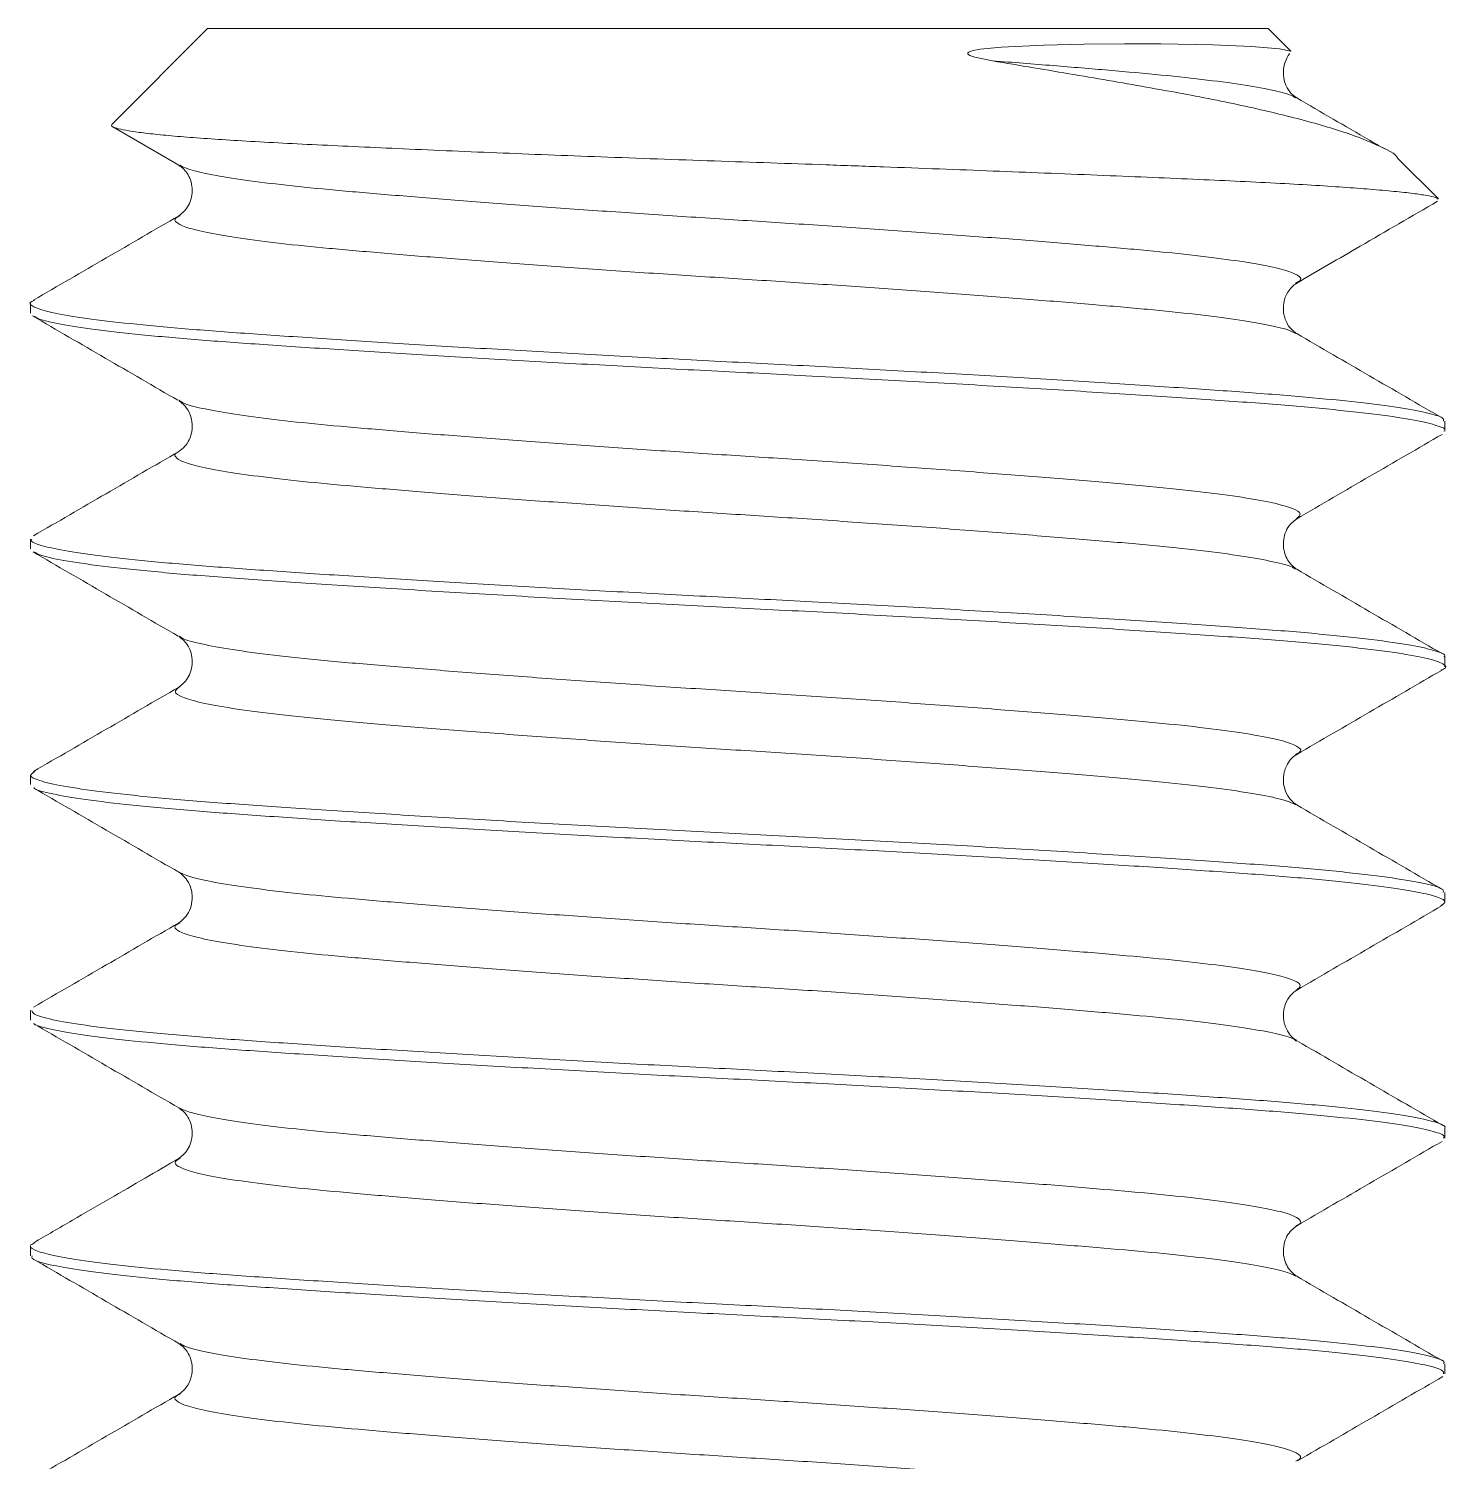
# Paper-space layout '_Right' of a CAD drawing. Header units: millimetres. Extents: x -3 to 3, y 0 to 26.5.
# Drawn here: x -3.01 to 3.01, y 20.42 to 26.5 of the extents above; entities that cross this region are included whole.
import ezdxf

# ---------------------------------------------------------------- set-up
doc = ezdxf.new("R2010")
doc.units = ezdxf.units.MM

psp = doc.layouts.new('_Right')

# ---------------------------------------------------------------- linework, layer by layer
at = {"color": 7, "linetype": 'Continuous', "lineweight": 15}
for p, q in [((-2.25, 26.5), (-2.6561, 26.0939)), ((-2.25, 26.5), (2.25, 26.5)), ((2.346, 26.404), (2.25, 26.5)), ((-2.6513, 26.0831), (-2.3716, 25.9208)), ((2.9725, 25.7775), (2.8004, 25.9496)), ((-3, 25.3343), (-3, 25.2922)), ((-2.3669, 24.921), (-2.3701, 24.923)), ((3, 24.7921), (3, 24.8344)), ((-3, 24.3344), (-3, 24.2922)), ((-2.3667, 23.9211), (-2.3679, 23.922)), ((3, 23.7922), (3, 23.8343)), ((-3, 23.3344), (-3, 23.2921)), ((3, 22.7921), (3, 22.8344)), ((-3, 22.3343), (-3, 22.2921)), ((2.3699, 22.2039), (2.3678, 22.2057)), ((3, 21.7921), (3, 21.8343)), ((-3, 21.3343), (-3, 21.2922)), ((3, 20.7922), (3, 20.8343)), ((2.3669, 20.421), (2.3702, 20.4229))]:
    psp.add_line(p, q, dxfattribs=at)
at = {"color": 7, "linetype": 'Continuous', "lineweight": 15, "flags": 128}
psp.add_lwpolyline([(2.3457, 26.4036), (2.3461, 26.4039), (2.2986, 26.4149), (2.1791, 26.4247), (2.0147, 26.4312), (1.7945, 26.435), (1.6403, 26.4355), (1.4696, 26.4342), (1.2989, 26.4305), (1.1184, 26.4218), (1.0288, 26.4127), (0.9987, 26.407), (0.9852, 26.4029), (0.9803, 26.4005), (0.9766, 26.3971), (0.9759, 26.3954), (0.9762, 26.3934), (0.9772, 26.3917), (0.9796, 26.3895), (0.9851, 26.3863), (1.0061, 26.3789), (1.0801, 26.3635), (1.0801, 26.3635)], dxfattribs=at)
at = {"color": 7, "linetype": 'Continuous', "lineweight": 15}
for points, knots in [([(2.3716, 26.2058), (2.3617, 26.2129), (2.3441, 26.2256), (2.3207, 26.2641), (2.3136, 26.305), (2.3156, 26.3353), (2.3226, 26.3626), (2.3334, 26.3863), (2.3413, 26.3934), (2.3415, 26.3936)], [0, 0, 0, 0, 0.264847, 0.471516, 0.622433, 0.682388, 0.806375, 0.99422, 1, 1, 1, 1]), ([(1.0801, 26.3635), (1.1968, 26.3438), (1.4334, 26.304), (1.7597, 26.2481), (2.0584, 26.1925), (2.3273, 26.1322), (2.5135, 26.0807), (2.6365, 26.0388), (2.7322, 25.9976), (2.7931, 25.9686), (2.8004, 25.9496), (2.8004, 25.9496)], [0, 0, 0, 0, 0.129609, 0.262606, 0.398684, 0.53788, 0.690144, 0.768252, 0.846931, 0.999755, 1, 1, 1, 1]), ([(2.7444, 25.9894), (2.7228, 26.0019), (2.5983, 26.0741), (2.474, 26.1463), (2.3713, 26.206)], [0, 0, 0, 0, 0.17397, 1, 1, 1, 1]), ([(2.9717, 25.7768), (2.9685, 25.7791), (2.9616, 25.7841), (2.9247, 25.7921), (2.8671, 25.8008), (2.787, 25.8097), (2.6871, 25.8186), (2.5696, 25.8273), (2.4356, 25.836), (2.2829, 25.8446), (2.1143, 25.853), (1.9322, 25.8611), (1.7368, 25.8696), (1.5266, 25.8784), (1.3076, 25.8872), (1.0834, 25.896), (0.8548, 25.9047), (0.6179, 25.9135), (0.378, 25.9221), (0.1381, 25.9306), (-0.1014, 25.9386), (-0.3424, 25.9472), (-0.5782, 25.9558), (-0.806, 25.9645), (-1.0254, 25.9733), (-1.2393, 25.9822), (-1.4424, 25.991), (-1.6323, 25.9997), (-1.8085, 26.0081), (-1.9731, 26.0163), (-2.1216, 26.0247), (-2.2531, 26.0333), (-2.3668, 26.042), (-2.4639, 26.0509), (-2.5665, 26.0627), (-2.6311, 26.0744), (-2.6591, 26.0856), (-2.6569, 26.091), (-2.6558, 26.0937)], [0, 0, 0, 0, 0.024395, 0.05245, 0.080709, 0.10961, 0.138734, 0.166202, 0.19386, 0.222121, 0.250589, 0.278057, 0.305725, 0.334027, 0.36255, 0.389344, 0.416324, 0.443894, 0.471668, 0.498395, 0.525308, 0.552827, 0.580559, 0.606836, 0.633299, 0.660352, 0.687608, 0.713689, 0.739953, 0.7665, 0.793443, 0.8193, 0.845345, 0.871682, 0.89842, 0.949041, 0.975014, 1, 1, 1, 1]), ([(-2.3712, 25.9205), (-2.359, 25.9113), (-2.3338, 25.8924), (-2.3072, 25.8228), (-2.3259, 25.7421), (-2.3559, 25.7182), (-2.3712, 25.706)], [0, 0, 0, 0, 0.230792, 0.475091, 0.732126, 1, 1, 1, 1]), ([(2.3712, 25.4205), (2.4611, 25.4727), (2.6603, 25.5884), (2.8596, 25.704), (2.9689, 25.7674)], [0, 0, 0, 0, 0.451259, 1, 1, 1, 1]), ([(-2.3712, 25.706), (-2.4739, 25.6464), (-2.6794, 25.527), (-2.885, 25.4078), (-2.9878, 25.3482)], [0, 0, 0, 0, 0.499793, 1, 1, 1, 1]), ([(2.3712, 25.206), (2.3591, 25.215), (2.3387, 25.2301), (2.3146, 25.2808), (2.3137, 25.341), (2.3349, 25.3919), (2.3576, 25.4098), (2.3711, 25.4204)], [0, 0, 0, 0, 0.253262, 0.424952, 0.570485, 0.743809, 1, 1, 1, 1]), ([(2.9935, 24.8344), (2.9944, 24.8382), (2.9969, 24.8489), (2.9408, 24.8673), (2.8297, 24.8895), (2.6625, 24.9119), (2.4474, 24.9339), (2.1897, 24.955), (1.8932, 24.9753), (1.5601, 24.997), (1.1946, 25.0193), (0.8063, 25.0417), (0.4062, 25.0636), (0.0023, 25.0842), (-0.4017, 25.1049), (-0.8018, 25.1268), (-1.1903, 25.1491), (-1.5561, 25.1714), (-1.8896, 25.1932), (-2.1866, 25.2135), (-2.4447, 25.2345), (-2.6605, 25.2565), (-2.8275, 25.279), (-2.9422, 25.3012), (-2.9973, 25.3227), (-3.0099, 25.3377), (-2.9872, 25.3465), (-2.9826, 25.3483)], [0, 0, 0, 0, 0.023288, 0.065162, 0.107562, 0.150093, 0.192355, 0.233961, 0.275218, 0.317237, 0.359699, 0.402206, 0.444358, 0.485777, 0.527186, 0.569332, 0.611837, 0.654302, 0.696328, 0.73759, 0.779188, 0.821444, 0.863975, 0.906378, 0.94826, 0.98945, 1, 1, 1, 1]), ([(-2.9918, 25.2808), (-2.889, 25.2212), (-2.6835, 25.1021), (-2.478, 24.9827), (-2.3753, 24.9231)], [0, 0, 0, 0, 0.500206, 1, 1, 1, 1]), ([(2.9957, 24.7921), (2.9971, 24.7934), (3.0065, 24.8019), (2.9644, 24.8182), (2.865, 24.8417), (2.6981, 24.8656), (2.4763, 24.8892), (2.2048, 24.9118), (1.8888, 24.9334), (1.5315, 24.9567), (1.1384, 24.9805), (0.7211, 25.0043), (0.3015, 25.027), (-0.1119, 25.0477), (-0.5152, 25.0688), (-0.9132, 25.0909), (-1.2964, 25.1133), (-1.6539, 25.1355), (-1.9773, 25.1569), (-2.2636, 25.1771), (-2.5101, 25.1985), (-2.7132, 25.2207), (-2.8642, 25.2431), (-2.959, 25.2633), (-2.9784, 25.2756), (-2.9865, 25.2807)], [0, 0, 0, 0, 0.0078076, 0.0545608, 0.1020868, 0.1498906, 0.1974598, 0.2442967, 0.2906675, 0.3379243, 0.3856727, 0.4334037, 0.4806093, 0.5240561, 0.5679487, 0.6125095, 0.6573305, 0.7019888, 0.746071, 0.7894697, 0.8335386, 0.8781906, 0.9230124, 0.9675811, 1, 1, 1, 1]), ([(2.9878, 24.8482), (2.885, 24.9078), (2.6794, 25.027), (2.4739, 25.1463), (2.3712, 25.206)], [0, 0, 0, 0, 0.500207, 1, 1, 1, 1]), ([(-2.3712, 24.9205), (-2.3624, 24.9144), (-2.3462, 24.9031), (-2.3231, 24.8669), (-2.3149, 24.8335), (-2.3144, 24.8132), (-2.3146, 24.8071), (-2.3149, 24.8025), (-2.3157, 24.7938), (-2.3188, 24.7768), (-2.3281, 24.7515), (-2.347, 24.7231), (-2.3624, 24.7122), (-2.3711, 24.7061)], [0, 0, 0, 0, 0.190865, 0.349469, 0.477224, 0.504488, 0.517426, 0.52557, 0.542141, 0.602471, 0.699046, 0.831646, 1, 1, 1, 1]), ([(2.3714, 24.4206), (2.4748, 24.4807), (2.6804, 24.6001), (2.886, 24.7193), (2.9881, 24.7785)], [0, 0, 0, 0, 0.503115, 1, 1, 1, 1]), ([(-2.3717, 24.7057), (-2.4744, 24.6461), (-2.6799, 24.5267), (-2.8854, 24.4075), (-2.9883, 24.3479)], [0, 0, 0, 0, 0.499789, 1, 1, 1, 1]), ([(2.3714, 24.2059), (2.3591, 24.2151), (2.3338, 24.2341), (2.3072, 24.3037), (2.3259, 24.3844), (2.356, 24.4084), (2.3713, 24.4206)], [0, 0, 0, 0, 0.230776, 0.475122, 0.732204, 1, 1, 1, 1]), ([(2.9957, 23.8343), (2.9971, 23.8355), (3.0065, 23.8441), (2.9644, 23.8603), (2.865, 23.8839), (2.6981, 23.9078), (2.4763, 23.9314), (2.2048, 23.9539), (1.8888, 23.9756), (1.5315, 23.9988), (1.1384, 24.0227), (0.7211, 24.0465), (0.3015, 24.0691), (-0.1119, 24.0899), (-0.5152, 24.111), (-0.9132, 24.133), (-1.2964, 24.1555), (-1.6539, 24.1777), (-1.9773, 24.1991), (-2.2636, 24.2193), (-2.5102, 24.2407), (-2.7127, 24.2628), (-2.8661, 24.2853), (-2.961, 24.3073), (-3.0032, 24.3236), (-2.9961, 24.3324), (-2.9945, 24.3344)], [0, 0, 0, 0, 0.007623, 0.053272, 0.099675, 0.146349, 0.192794, 0.238524, 0.283799, 0.329939, 0.37656, 0.423163, 0.469253, 0.511673, 0.554529, 0.598036, 0.641798, 0.685401, 0.728442, 0.770815, 0.813843, 0.85744, 0.901202, 0.944718, 0.987588, 1, 1, 1, 1]), ([(-2.9897, 24.2795), (-2.887, 24.2199), (-2.6816, 24.1008), (-2.4764, 23.9816), (-2.3738, 23.9221)], [0, 0, 0, 0, 0.5001663, 1, 1, 1, 1]), ([(2.9831, 23.7783), (2.9871, 23.7797), (3.0115, 23.7887), (2.9971, 23.8042), (2.9359, 23.8273), (2.8063, 23.851), (2.6181, 23.8749), (2.376, 23.8982), (2.0868, 23.92), (1.7543, 23.9424), (1.382, 23.9659), (0.9778, 23.9898), (0.5547, 24.0134), (0.1244, 24.036), (-0.3074, 24.0577), (-0.7355, 24.0809), (-1.1522, 24.1047), (-1.5443, 24.1285), (-1.9002, 24.1517), (-2.2148, 24.1733), (-2.4844, 24.1959), (-2.7054, 24.2195), (-2.8667, 24.2434), (-2.9611, 24.2636), (-2.9766, 24.2752), (-2.9821, 24.2793)], [0, 0, 0, 0, 0.008713, 0.053831, 0.09973, 0.146198, 0.192742, 0.238865, 0.284119, 0.329636, 0.375922, 0.422495, 0.468856, 0.51452, 0.559681, 0.605698, 0.65221, 0.698721, 0.744738, 0.789899, 0.835563, 0.881924, 0.928497, 0.974783, 1, 1, 1, 1]), ([(2.9879, 23.8482), (2.885, 23.9078), (2.6794, 24.027), (2.4738, 24.1464), (2.3711, 24.2061)], [0, 0, 0, 0, 0.500223, 1, 1, 1, 1]), ([(-2.3715, 23.9207), (-2.3592, 23.9115), (-2.3339, 23.8926), (-2.3071, 23.8229), (-2.3258, 23.7422), (-2.3561, 23.7181), (-2.3715, 23.7058)], [0, 0, 0, 0, 0.2314925, 0.476097, 0.7329905, 1, 1, 1, 1]), ([(2.3712, 23.4205), (2.4739, 23.4802), (2.6794, 23.5995), (2.8851, 23.7188), (2.9879, 23.7784)], [0, 0, 0, 0, 0.49978, 1, 1, 1, 1]), ([(-2.3714, 23.7059), (-2.4741, 23.6462), (-2.6797, 23.5268), (-2.8853, 23.4076), (-2.9882, 23.348)], [0, 0, 0, 0, 0.499772, 1, 1, 1, 1]), ([(2.3713, 23.206), (2.3624, 23.2122), (2.3462, 23.2234), (2.3232, 23.2596), (2.3149, 23.293), (2.3144, 23.3133), (2.3146, 23.3194), (2.3149, 23.324), (2.3157, 23.3327), (2.3188, 23.3497), (2.3281, 23.375), (2.347, 23.4035), (2.3625, 23.4144), (2.3711, 23.4204)], [0, 0, 0, 0, 0.191247, 0.350058, 0.477871, 0.50513, 0.518063, 0.526175, 0.542694, 0.602914, 0.699365, 0.831822, 1, 1, 1, 1]), ([(2.9925, 22.8344), (2.9936, 22.8384), (2.9966, 22.8498), (2.9331, 22.8694), (2.8071, 22.8932), (2.6179, 22.9171), (2.376, 22.9404), (2.0868, 22.9622), (1.7543, 22.9845), (1.382, 23.0081), (0.9778, 23.032), (0.5547, 23.0556), (0.1244, 23.0782), (-0.3074, 23.0998), (-0.7355, 23.123), (-1.1522, 23.1469), (-1.5443, 23.1707), (-1.9002, 23.1939), (-2.2147, 23.2155), (-2.4846, 23.2381), (-2.7048, 23.2617), (-2.8689, 23.2856), (-2.9691, 23.3092), (-3.0107, 23.3296), (-2.991, 23.3425), (-2.9826, 23.3481)], [0, 0, 0, 0, 0.024614, 0.069349, 0.114639, 0.160003, 0.204957, 0.249064, 0.293427, 0.338539, 0.383931, 0.429117, 0.473623, 0.51764, 0.56249, 0.607822, 0.653155, 0.698005, 0.742022, 0.786528, 0.831713, 0.877106, 0.922218, 0.966581, 1, 1, 1, 1]), ([(-2.9878, 23.2783), (-2.885, 23.2187), (-2.6793, 23.0995), (-2.4738, 22.9801), (-2.3711, 22.9204)], [0, 0, 0, 0, 0.50022, 1, 1, 1, 1]), ([(2.9832, 22.7785), (2.9911, 22.7836), (3.0099, 22.7956), (2.9763, 22.8145), (2.8914, 22.8365), (2.7499, 22.8589), (2.5576, 22.8811), (2.32, 22.9028), (2.042, 22.923), (1.7264, 22.9442), (1.3757, 22.9662), (0.9971, 22.9887), (0.6014, 23.0108), (0.1988, 23.0323), (-0.2056, 23.0524), (-0.6082, 23.0739), (-1.0037, 23.0961), (-1.3819, 23.1185), (-1.7321, 23.1405), (-2.047, 23.1616), (-2.3307, 23.1824), (-2.5765, 23.2051), (-2.7769, 23.2289), (-2.9118, 23.2526), (-2.9797, 23.2692), (-2.9843, 23.2775), (-2.9848, 23.2783)], [0, 0, 0, 0, 0.031457, 0.074163, 0.117597, 0.161367, 0.205059, 0.248266, 0.290704, 0.333598, 0.377138, 0.420926, 0.464548, 0.5076, 0.549997, 0.593062, 0.63669, 0.680477, 0.72401, 0.76689, 0.809334, 0.855451, 0.902081, 0.948728, 0.994894, 1, 1, 1, 1]), ([(2.9879, 22.8482), (2.885, 22.9078), (2.6794, 23.027), (2.4739, 23.1464), (2.3712, 23.206)], [0, 0, 0, 0, 0.500215, 1, 1, 1, 1]), ([(-2.3711, 22.9205), (-2.3608, 22.9129), (-2.3426, 22.8998), (-2.3226, 22.8641), (-2.316, 22.837), (-2.3147, 22.8214), (-2.3144, 22.8133), (-2.315, 22.7933), (-2.3213, 22.7654), (-2.3426, 22.7266), (-2.3608, 22.7135), (-2.3711, 22.7061)], [0, 0, 0, 0, 0.2, 0.350226, 0.450261, 0.481396, 0.499986, 0.518578, 0.64968, 0.799943, 1, 1, 1, 1]), ([(2.3715, 22.4207), (2.4743, 22.4804), (2.6799, 22.5998), (2.8855, 22.719), (2.9884, 22.7787)], [0, 0, 0, 0, 0.499776, 1, 1, 1, 1]), ([(-2.3713, 22.706), (-2.474, 22.6463), (-2.6795, 22.5269), (-2.8851, 22.4077), (-2.988, 22.3481)], [0, 0, 0, 0, 0.499786, 1, 1, 1, 1]), ([(2.3711, 22.2061), (2.3625, 22.2122), (2.347, 22.2231), (2.3281, 22.2515), (2.3188, 22.2769), (2.3157, 22.2938), (2.3144, 22.3073), (2.3144, 22.3243), (2.3175, 22.3436), (2.3262, 22.3717), (2.3463, 22.4031), (2.3624, 22.4144), (2.3712, 22.4205)], [0, 0, 0, 0, 0.168039, 0.300381, 0.396735, 0.456871, 0.473354, 0.526307, 0.584412, 0.649563, 0.808489, 1, 1, 1, 1]), ([(2.9981, 21.8343), (2.9987, 21.8349), (3.0075, 21.8423), (2.9738, 21.8567), (2.8921, 21.8786), (2.7498, 21.901), (2.5577, 21.9233), (2.32, 21.945), (2.042, 21.9652), (1.7264, 21.9864), (1.3757, 22.0084), (0.9971, 22.0309), (0.6014, 22.053), (0.1988, 22.0744), (-0.2056, 22.0946), (-0.6082, 22.116), (-1.0037, 22.1382), (-1.3819, 22.1607), (-1.7321, 22.1827), (-2.047, 22.2038), (-2.3307, 22.2246), (-2.5766, 22.2472), (-2.7762, 22.271), (-2.9144, 22.2949), (-2.991, 22.3162), (-2.9933, 22.3289), (-2.9943, 22.3343)], [0, 0, 0, 0, 0.00333, 0.04601, 0.089418, 0.133161, 0.176826, 0.220007, 0.262418, 0.305286, 0.3488, 0.392561, 0.436156, 0.479182, 0.521553, 0.564592, 0.608193, 0.651953, 0.695459, 0.738313, 0.780731, 0.82682, 0.873421, 0.920039, 0.966177, 1, 1, 1, 1]), ([(-2.9879, 22.2784), (-2.885, 22.2188), (-2.6794, 22.0995), (-2.4739, 21.9802), (-2.3712, 21.9205)], [0, 0, 0, 0, 0.50022, 1, 1, 1, 1]), ([(2.9939, 21.7921), (2.9955, 21.7946), (3.0017, 21.8039), (2.9564, 21.8207), (2.8573, 21.8428), (2.7005, 21.8652), (2.4948, 21.8873), (2.2454, 21.9087), (1.9565, 21.9288), (1.6307, 21.9504), (1.2711, 21.9726), (0.8866, 21.995), (0.488, 22.017), (0.0845, 22.038), (-0.3198, 22.0584), (-0.721, 22.0801), (-1.1128, 22.1024), (-1.4841, 22.1248), (-1.8247, 22.1467), (-2.1293, 22.1673), (-2.3956, 22.1879), (-2.62, 22.2098), (-2.7988, 22.2322), (-2.9193, 22.2545), (-2.9801, 22.27), (-2.9849, 22.2776), (-2.9853, 22.2783)], [0, 0, 0, 0, 0.015742, 0.059929, 0.104754, 0.149805, 0.194657, 0.238895, 0.28252, 0.326877, 0.371787, 0.416831, 0.461585, 0.50564, 0.549341, 0.593851, 0.638825, 0.683843, 0.72848, 0.772336, 0.816203, 0.860847, 0.905866, 0.950837, 0.99534, 1, 1, 1, 1]), ([(2.9909, 21.8463), (2.8881, 21.9059), (2.6827, 22.025), (2.4773, 22.1443), (2.3747, 22.2039)], [0, 0, 0, 0, 0.500182, 1, 1, 1, 1]), ([(-2.3716, 21.9208), (-2.3593, 21.9116), (-2.334, 21.8927), (-2.3072, 21.8231), (-2.3257, 21.7423), (-2.3561, 21.7181), (-2.3716, 21.7058)], [0, 0, 0, 0, 0.232318, 0.477187, 0.733848, 1, 1, 1, 1]), ([(2.3715, 21.4207), (2.4742, 21.4803), (2.6796, 21.5996), (2.8851, 21.7188), (2.9879, 21.7784)], [0, 0, 0, 0, 0.499802, 1, 1, 1, 1]), ([(-2.371, 21.7062), (-2.4185, 21.6785), (-2.5145, 21.6226), (-2.667, 21.5338), (-2.8278, 21.4408), (-2.9333, 21.3797), (-2.9879, 21.3482)], [0, 0, 0, 0, 0.236303, 0.477459, 0.729559, 1, 1, 1, 1]), ([(2.3713, 21.206), (2.3591, 21.2151), (2.334, 21.2338), (2.3072, 21.3033), (2.3256, 21.3841), (2.356, 21.4083), (2.3714, 21.4206)], [0, 0, 0, 0, 0.233181, 0.47823, 0.734557, 1, 1, 1, 1]), ([(2.9939, 20.8343), (2.9955, 20.8368), (3.0017, 20.8461), (2.9564, 20.8628), (2.8573, 20.8849), (2.7005, 20.9074), (2.4948, 20.9295), (2.2454, 20.9508), (1.9565, 20.971), (1.6307, 20.9925), (1.2711, 21.0147), (0.8866, 21.0372), (0.488, 21.0592), (0.0845, 21.0802), (-0.3198, 21.1005), (-0.721, 21.1223), (-1.1128, 21.1446), (-1.4841, 21.1669), (-1.8247, 21.1888), (-2.1293, 21.2095), (-2.3955, 21.2301), (-2.6203, 21.252), (-2.7977, 21.2744), (-2.9233, 21.2967), (-2.9906, 21.3184), (-3.0103, 21.3349), (-2.9882, 21.3451), (-2.9813, 21.3482)], [0, 0, 0, 0, 0.014867, 0.056598, 0.098933, 0.14148, 0.183839, 0.225619, 0.266819, 0.308711, 0.351125, 0.393665, 0.435932, 0.477539, 0.518812, 0.560848, 0.603323, 0.645838, 0.687995, 0.729414, 0.770842, 0.813005, 0.855523, 0.897995, 0.940024, 0.98129, 1, 1, 1, 1]), ([(2.9939, 20.7922), (2.9942, 20.7966), (2.9948, 20.8078), (2.9341, 20.8269), (2.8184, 20.8491), (2.6472, 20.8715), (2.4285, 20.8935), (2.1676, 20.9144), (1.8681, 20.9348), (1.5322, 20.9566), (1.1646, 20.9789), (0.7749, 21.0013), (0.3744, 21.0231), (-0.0297, 21.0436), (-0.4335, 21.0644), (-0.8331, 21.0863), (-1.2202, 21.1087), (-1.5838, 21.131), (-1.9144, 21.1527), (-2.2085, 21.1729), (-2.4634, 21.1941), (-2.6754, 21.2161), (-2.8392, 21.2386), (-2.9463, 21.2607), (-2.9986, 21.2786), (-2.9946, 21.2888), (-2.9934, 21.2922)], [0, 0, 0, 0, 0.027339, 0.070476, 0.114122, 0.15787, 0.20131, 0.244045, 0.286537, 0.329816, 0.373519, 0.417235, 0.460556, 0.503098, 0.545772, 0.589175, 0.632916, 0.676582, 0.719766, 0.762178, 0.80504, 0.848551, 0.89231, 0.935906, 0.978935, 1, 1, 1, 1]), ([(-2.9874, 21.2781), (-2.8846, 21.2185), (-2.6791, 21.0994), (-2.4737, 20.9801), (-2.3711, 20.9204)], [0, 0, 0, 0, 0.500196, 1, 1, 1, 1]), ([(2.9877, 20.8482), (2.8849, 20.9079), (2.6794, 21.027), (2.4739, 21.1464), (2.3712, 21.206)], [0, 0, 0, 0, 0.500204, 1, 1, 1, 1]), ([(-2.3711, 20.9204), (-2.3624, 20.9143), (-2.347, 20.9035), (-2.3281, 20.8751), (-2.3188, 20.8497), (-2.3157, 20.8328), (-2.3145, 20.8193), (-2.3144, 20.8023), (-2.3175, 20.783), (-2.3261, 20.7549), (-2.3462, 20.7235), (-2.3624, 20.7122), (-2.3712, 20.706)], [0, 0, 0, 0, 0.168384, 0.30101, 0.397607, 0.457961, 0.474545, 0.52758, 0.585657, 0.650719, 0.809237, 1, 1, 1, 1]), ([(2.3751, 20.423), (2.4778, 20.4826), (2.6833, 20.6019), (2.8887, 20.7211), (2.9915, 20.7807)], [0, 0, 0, 0, 0.4998033, 1, 1, 1, 1]), ([(-2.3712, 20.706), (-2.4739, 20.6463), (-2.6794, 20.527), (-2.885, 20.4078), (-2.9879, 20.3482)], [0, 0, 0, 0, 0.499786, 1, 1, 1, 1])]:
    psp.add_open_spline(points, degree=3, knots=knots, dxfattribs=at)
at = {"color": 8, "linetype": 'Continuous', "lineweight": 15}
for points, knots in [([(2.366, 26.2061), (2.3619, 26.2091), (2.3484, 26.2193), (2.2789, 26.2374), (2.1601, 26.2598), (1.9987, 26.282), (1.8032, 26.3034), (1.5818, 26.323), (1.3413, 26.3432), (1.1675, 26.3567), (1.0801, 26.3635)], [0, 0, 0, 0, 0.059921, 0.198234, 0.33735, 0.475952, 0.612752, 0.747438, 0.872914, 1, 1, 1, 1]), ([(2.3661, 25.4205), (2.3723, 25.4234), (2.3936, 25.4333), (2.3851, 25.4494), (2.3412, 25.4709), (2.2506, 25.4931), (2.1181, 25.5155), (1.9469, 25.5376), (1.7419, 25.5586), (1.506, 25.5789), (1.241, 25.6006), (0.9503, 25.6229), (0.6414, 25.6453), (0.3232, 25.6672), (0.0018, 25.6879), (-0.3196, 25.7085), (-0.6379, 25.7304), (-0.9469, 25.7528), (-1.2379, 25.7751), (-1.5032, 25.7968), (-1.7395, 25.8171), (-1.9447, 25.8381), (-2.1166, 25.8602), (-2.2485, 25.8826), (-2.3354, 25.903), (-2.358, 25.9155), (-2.3676, 25.9207)], [0, 0, 0, 0, 0.01753, 0.059881, 0.102939, 0.146539, 0.190275, 0.233733, 0.276515, 0.318936, 0.362144, 0.405808, 0.449519, 0.492865, 0.535453, 0.578031, 0.62137, 0.665079, 0.708746, 0.751961, 0.794388, 0.837161, 0.880613, 0.924348, 0.967952, 1, 1, 1, 1]), ([(2.367, 25.206), (2.3578, 25.2112), (2.3356, 25.2235), (2.2497, 25.2437), (2.1184, 25.2661), (1.9468, 25.2881), (1.742, 25.3092), (1.506, 25.3295), (1.241, 25.3512), (0.9503, 25.3735), (0.6414, 25.3959), (0.3232, 25.4178), (0.0018, 25.4384), (-0.3196, 25.4591), (-0.6379, 25.481), (-0.9469, 25.5033), (-1.2379, 25.5256), (-1.5032, 25.5474), (-1.7394, 25.5677), (-1.9448, 25.5887), (-2.1164, 25.6107), (-2.2493, 25.6332), (-2.3404, 25.6554), (-2.3849, 25.6769), (-2.3936, 25.6931), (-2.3724, 25.7031), (-2.366, 25.7061)], [0, 0, 0, 0, 0.031111, 0.07473, 0.118486, 0.161964, 0.204766, 0.247206, 0.290433, 0.334117, 0.377848, 0.421213, 0.463821, 0.506418, 0.549776, 0.593505, 0.637192, 0.680427, 0.722873, 0.765665, 0.809137, 0.852892, 0.896516, 0.939602, 0.981973, 1, 1, 1, 1]), ([(2.3705, 24.4207), (2.3788, 24.4276), (2.3958, 24.4419), (2.3604, 24.4639), (2.2785, 24.4875), (2.1465, 24.5114), (1.9698, 24.535), (1.7539, 24.5576), (1.5025, 24.5792), (1.2183, 24.6025), (0.9056, 24.6263), (0.5736, 24.6501), (0.2399, 24.6728), (-0.0891, 24.6935), (-0.4099, 24.7146), (-0.7265, 24.7367), (-1.0313, 24.7591), (-1.3157, 24.7813), (-1.5729, 24.8027), (-1.8007, 24.8229), (-1.9967, 24.8443), (-2.1585, 24.8665), (-2.2779, 24.8889), (-2.3484, 24.9072), (-2.3624, 24.9177), (-2.3669, 24.921)], [0, 0, 0, 0, 0.0433239, 0.0889271, 0.1352865, 0.1819179, 0.2283196, 0.2740047, 0.3192338, 0.3653298, 0.411907, 0.4584671, 0.504513, 0.5468899, 0.589703, 0.6331701, 0.6768918, 0.7204544, 0.7634529, 0.8057829, 0.8487685, 0.8923248, 0.9360473, 0.9795221, 1, 1, 1, 1]), ([(2.3654, 24.2062), (2.362, 24.209), (2.3495, 24.2193), (2.2763, 24.2381), (2.1471, 24.262), (1.9697, 24.2856), (1.7539, 24.3081), (1.5025, 24.3298), (1.2183, 24.353), (0.9056, 24.3769), (0.5736, 24.4007), (0.2399, 24.4233), (-0.0891, 24.4441), (-0.4099, 24.4652), (-0.7265, 24.4873), (-1.0313, 24.5097), (-1.3157, 24.5319), (-1.5729, 24.5533), (-1.8007, 24.5735), (-1.9968, 24.5949), (-2.1581, 24.6171), (-2.2792, 24.6395), (-2.3583, 24.6615), (-2.3891, 24.6827), (-2.3917, 24.6969), (-2.3716, 24.7048), (-2.3694, 24.7057)], [0, 0, 0, 0, 0.017114, 0.063554, 0.110265, 0.156747, 0.202511, 0.247818, 0.293993, 0.340651, 0.387291, 0.433416, 0.475866, 0.518753, 0.562295, 0.606092, 0.64973, 0.692802, 0.735205, 0.778265, 0.821896, 0.865694, 0.909244, 0.952145, 0.994588, 1, 1, 1, 1]), ([(2.3656, 23.4204), (2.3717, 23.4231), (2.3948, 23.4333), (2.3849, 23.45), (2.3353, 23.4731), (2.2325, 23.4968), (2.0827, 23.5207), (1.8901, 23.544), (1.66, 23.5658), (1.3956, 23.5882), (1.0993, 23.6117), (0.7779, 23.6356), (0.4413, 23.6592), (0.099, 23.6818), (-0.2445, 23.7035), (-0.5851, 23.7267), (-0.9165, 23.7505), (-1.2285, 23.7743), (-1.5116, 23.7975), (-1.7619, 23.8191), (-1.9763, 23.8417), (-2.1523, 23.8653), (-2.2799, 23.8892), (-2.3518, 23.908), (-2.3635, 23.9183), (-2.3667, 23.9211)], [0, 0, 0, 0, 0.016098, 0.061248, 0.107181, 0.153685, 0.200266, 0.246425, 0.291711, 0.337261, 0.383582, 0.430192, 0.476589, 0.522287, 0.567479, 0.613531, 0.660079, 0.706628, 0.752679, 0.797872, 0.843569, 0.889967, 0.936577, 0.982898, 1, 1, 1, 1]), ([(2.3669, 23.206), (2.3559, 23.2119), (2.3303, 23.2254), (2.2316, 23.2474), (2.0829, 23.2713), (1.8901, 23.2946), (1.66, 23.3164), (1.3956, 23.3388), (1.0993, 23.3623), (0.7779, 23.3862), (0.4413, 23.4098), (0.099, 23.4324), (-0.2445, 23.4541), (-0.5851, 23.4772), (-0.9165, 23.5011), (-1.2285, 23.5249), (-1.5116, 23.5481), (-1.7618, 23.5697), (-1.9765, 23.5923), (-2.1517, 23.6159), (-2.2821, 23.6398), (-2.3623, 23.6634), (-2.3959, 23.6851), (-2.3782, 23.6992), (-2.3697, 23.7059)], [0, 0, 0, 0, 0.035347, 0.081925, 0.128579, 0.17481, 0.220167, 0.265788, 0.312183, 0.358866, 0.405336, 0.451105, 0.496369, 0.542493, 0.589114, 0.635736, 0.68186, 0.727124, 0.772893, 0.819363, 0.866046, 0.91244, 0.958062, 1, 1, 1, 1]), ([(2.3699, 22.4207), (2.378, 22.427), (2.395, 22.4402), (2.3679, 22.4603), (2.3001, 22.4823), (2.1876, 22.5047), (2.0346, 22.5269), (1.8456, 22.5486), (1.6244, 22.5688), (1.3734, 22.59), (1.0943, 22.612), (0.7932, 22.6345), (0.4784, 22.6566), (0.1581, 22.6781), (-0.1636, 22.6982), (-0.4838, 22.7197), (-0.7985, 22.7418), (-1.0993, 22.7643), (-1.3779, 22.7863), (-1.6284, 22.8074), (-1.854, 22.8282), (-2.05, 22.8509), (-2.2075, 22.8746), (-2.3202, 22.8982), (-2.3537, 22.9132), (-2.37, 22.9205)], [0, 0, 0, 0, 0.038954, 0.081653, 0.125083, 0.168848, 0.212536, 0.255738, 0.298167, 0.341055, 0.384591, 0.428374, 0.471992, 0.515038, 0.557427, 0.600486, 0.64411, 0.687893, 0.731421, 0.774294, 0.81673, 0.862841, 0.909466, 0.956109, 1, 1, 1, 1]), ([(2.3678, 22.2057), (2.3661, 22.2075), (2.3572, 22.2162), (2.2977, 22.2329), (2.1882, 22.2552), (2.0344, 22.2775), (1.8456, 22.2992), (1.6244, 22.3194), (1.3734, 22.3406), (1.0943, 22.3626), (0.7932, 22.3851), (0.4784, 22.4072), (0.1581, 22.4286), (-0.1636, 22.4488), (-0.4838, 22.4703), (-0.7985, 22.4924), (-1.0993, 22.5149), (-1.3779, 22.5369), (-1.6284, 22.558), (-1.854, 22.5788), (-2.0498, 22.6014), (-2.2081, 22.6252), (-2.3199, 22.6491), (-2.3795, 22.6723), (-2.3956, 22.6905), (-2.3731, 22.702), (-2.3652, 22.7061)], [0, 0, 0, 0, 0.010686, 0.054069, 0.097789, 0.141431, 0.184587, 0.226972, 0.269814, 0.313304, 0.357042, 0.400614, 0.443614, 0.485959, 0.528973, 0.572551, 0.616288, 0.65977, 0.702598, 0.74499, 0.791052, 0.837628, 0.884222, 0.930334, 0.975579, 1, 1, 1, 1]), ([(2.3682, 21.4207), (2.3716, 21.4221), (2.3922, 21.4306), (2.3885, 21.4452), (2.3543, 21.4665), (2.2723, 21.4886), (2.1484, 21.511), (1.9846, 21.5331), (1.7862, 21.5545), (1.5564, 21.5746), (1.2972, 21.5962), (1.0112, 21.6184), (0.7053, 21.6408), (0.3882, 21.6628), (0.0672, 21.6838), (-0.2544, 21.7042), (-0.5736, 21.7259), (-0.8852, 21.7482), (-1.1806, 21.7706), (-1.4515, 21.7924), (-1.6939, 21.8131), (-1.9056, 21.8337), (-2.0846, 21.8556), (-2.2251, 21.878), (-2.3252, 21.8999), (-2.3554, 21.9138), (-2.3699, 21.9205)], [0, 0, 0, 0, 0.008493, 0.050896, 0.093836, 0.137397, 0.181179, 0.224766, 0.267756, 0.310146, 0.353252, 0.396895, 0.44067, 0.484162, 0.526973, 0.569439, 0.612693, 0.656399, 0.700148, 0.743526, 0.786143, 0.82877, 0.872155, 0.915905, 0.959609, 1, 1, 1, 1]), ([(2.3659, 21.2061), (2.3606, 21.2097), (2.3449, 21.2205), (2.2711, 21.2392), (2.1487, 21.2616), (1.9845, 21.2837), (1.7863, 21.305), (1.5564, 21.3252), (1.2972, 21.3467), (1.0112, 21.369), (0.7053, 21.3914), (0.3882, 21.4134), (0.0672, 21.4344), (-0.2544, 21.4547), (-0.5736, 21.4765), (-0.8852, 21.4988), (-1.1806, 21.5211), (-1.4515, 21.543), (-1.6938, 21.5637), (-1.9057, 21.5843), (-2.0845, 21.6062), (-2.2256, 21.6286), (-2.3254, 21.6509), (-2.3794, 21.6726), (-2.3946, 21.6903), (-2.3741, 21.7017), (-2.3662, 21.7061)], [0, 0, 0, 0, 0.022229, 0.065774, 0.109538, 0.153108, 0.196081, 0.238455, 0.281544, 0.325171, 0.368928, 0.412403, 0.455198, 0.497647, 0.540884, 0.584574, 0.628305, 0.671667, 0.714267, 0.756877, 0.800245, 0.843979, 0.887665, 0.930895, 0.973338, 1, 1, 1, 1]), ([(2.3702, 20.4229), (2.3754, 20.4255), (2.3944, 20.4352), (2.3829, 20.451), (2.3357, 20.4727), (2.2416, 20.4949), (2.1059, 20.5173), (1.9319, 20.5393), (1.7244, 20.5602), (1.4861, 20.5806), (1.2189, 20.6024), (0.9264, 20.6247), (0.6165, 20.6471), (0.2979, 20.6689), (-0.0236, 20.6894), (-0.3449, 20.7102), (-0.6628, 20.7321), (-0.9707, 20.7545), (-1.2599, 20.7768), (-1.5229, 20.7985), (-1.7569, 20.8187), (-1.9596, 20.8399), (-2.1287, 20.8619), (-2.257, 20.8843), (-2.3386, 20.904), (-2.3585, 20.9158), (-2.3662, 20.9204)], [0, 0, 0, 0, 0.016025, 0.058632, 0.101993, 0.145867, 0.189845, 0.23351, 0.276466, 0.319176, 0.36268, 0.406612, 0.450557, 0.494103, 0.536864, 0.579758, 0.623388, 0.667357, 0.711252, 0.754659, 0.79729, 0.840374, 0.884111, 0.928099, 0.971923, 1, 1, 1, 1]), ([(2.3684, 20.2058), (2.3573, 20.2115), (2.3322, 20.2245), (2.2409, 20.2455), (2.1061, 20.2679), (1.9318, 20.2899), (1.7244, 20.3108), (1.4861, 20.3312), (1.2189, 20.353), (0.9264, 20.3753), (0.6165, 20.3976), (0.2979, 20.4195), (-0.0236, 20.44), (-0.3449, 20.4608), (-0.6628, 20.4827), (-0.9707, 20.5051), (-1.2599, 20.5274), (-1.5229, 20.549), (-1.7568, 20.5693), (-1.9596, 20.5904), (-2.1284, 20.6125), (-2.258, 20.6349), (-2.3457, 20.6571), (-2.3865, 20.6786), (-2.3931, 20.6941), (-2.3719, 20.7036), (-2.3664, 20.7061)], [0, 0, 0, 0, 0.035027, 0.0786513, 0.1223787, 0.1657959, 0.208507, 0.2509739, 0.2942305, 0.3379118, 0.3816072, 0.4249052, 0.4674224, 0.5100722, 0.5534537, 0.597173, 0.6408174, 0.6839781, 0.7263659, 0.7692042, 0.8126925, 0.8564308, 0.9000051, 0.9430109, 0.9853563, 1, 1, 1, 1])]:
    psp.add_open_spline(points, degree=3, knots=knots, dxfattribs=at)

doc.saveas('drawing.dxf')
